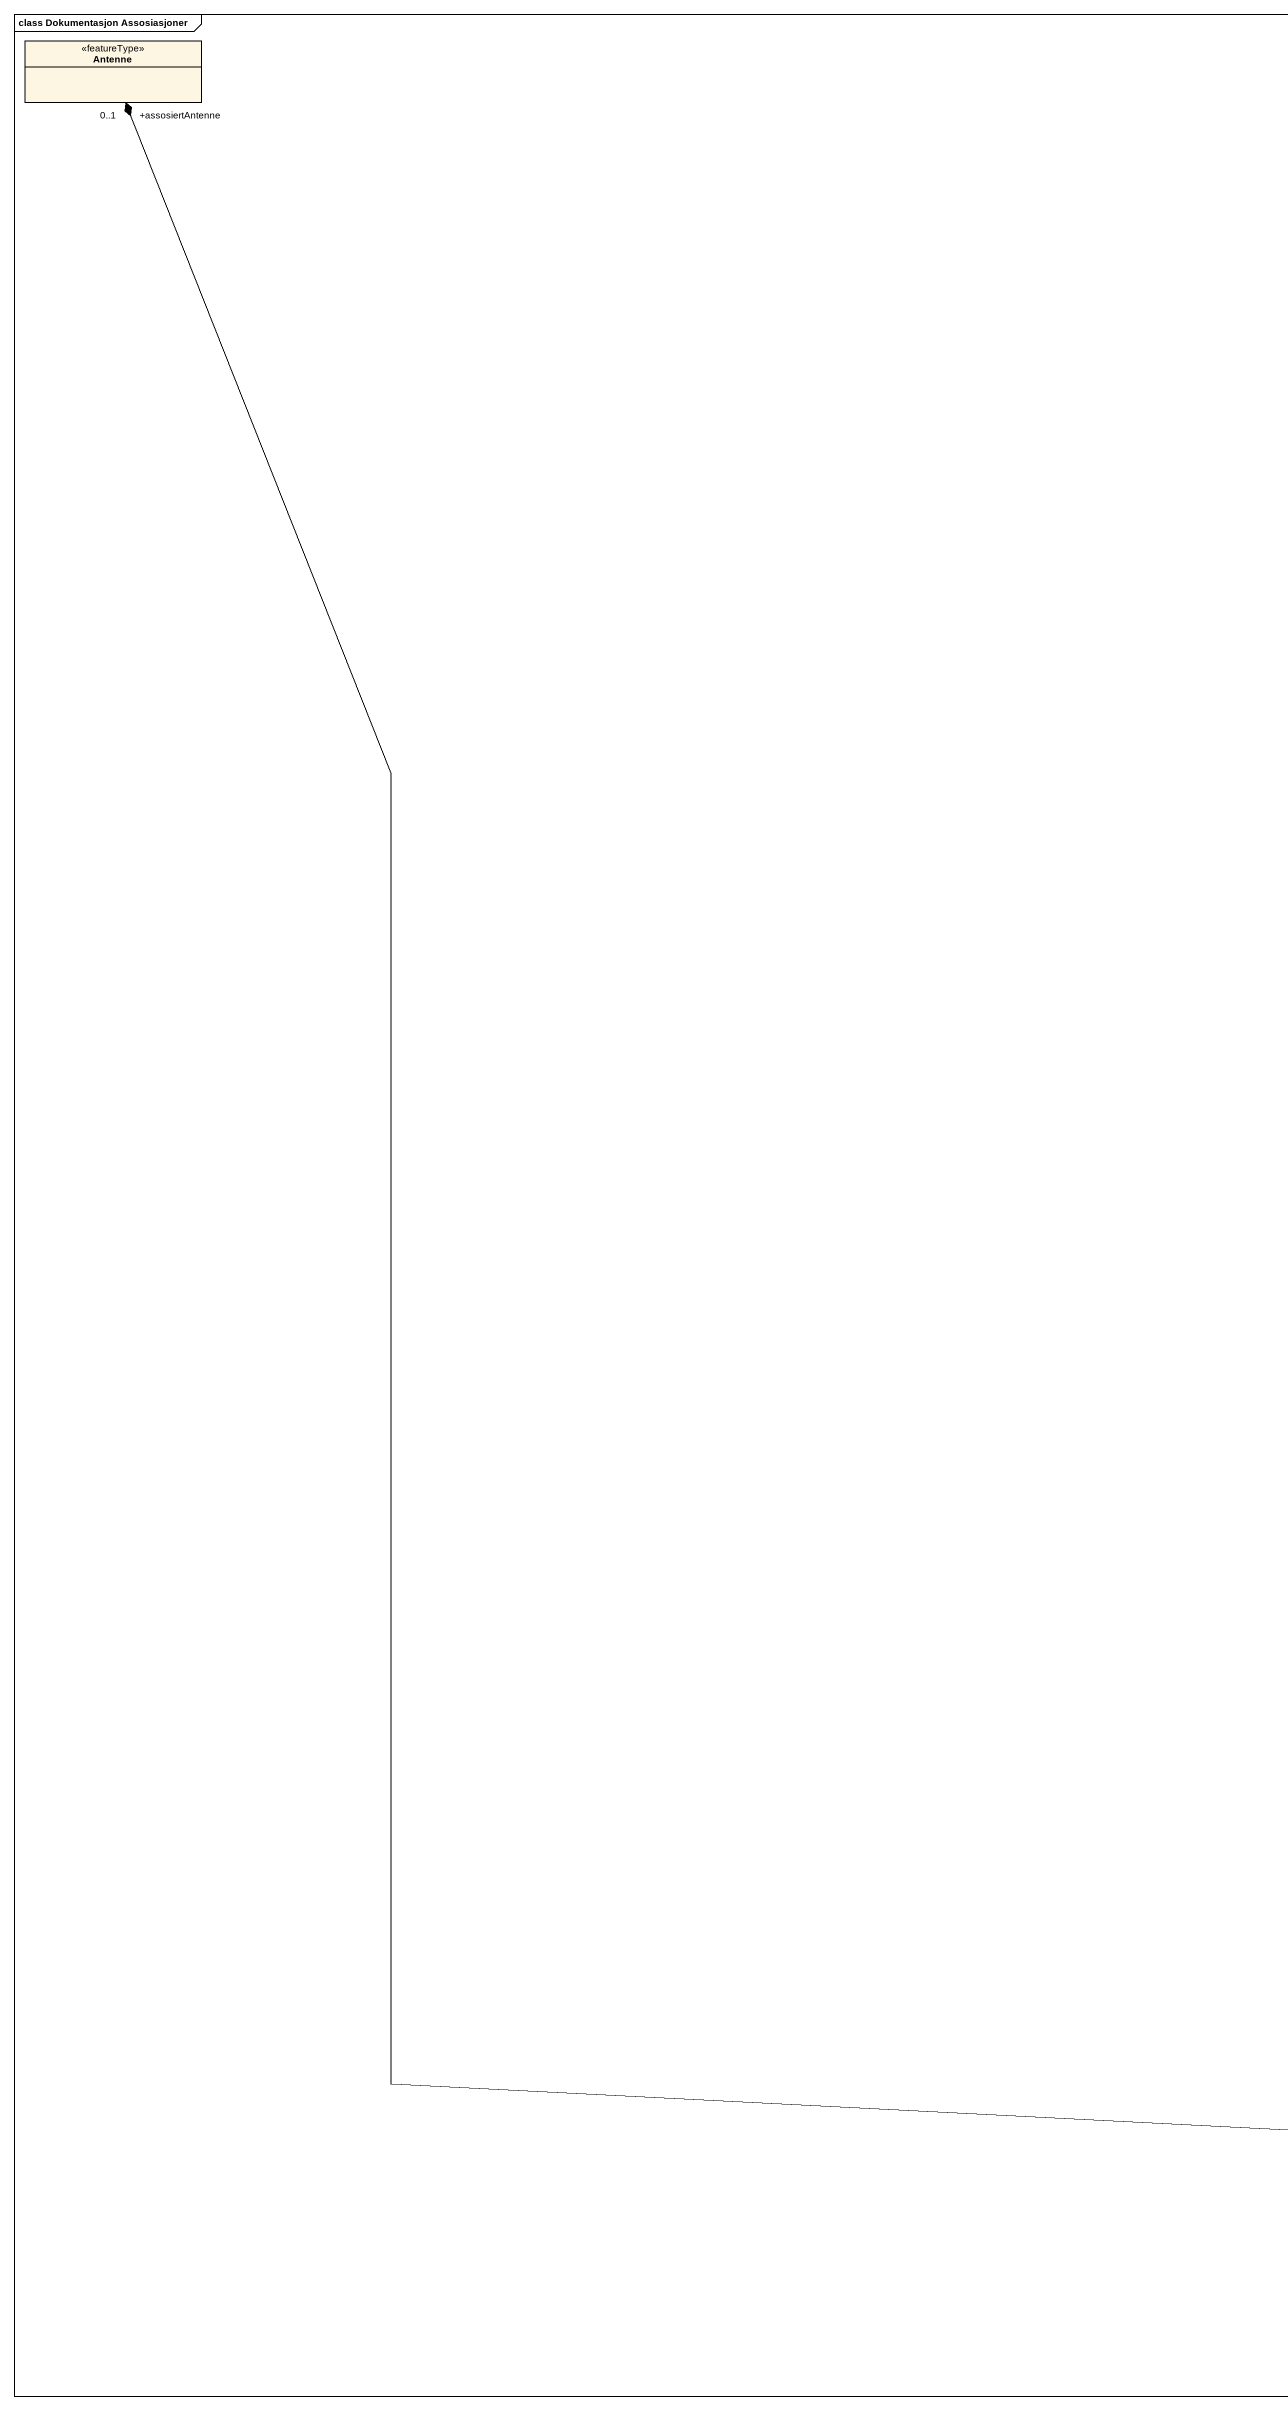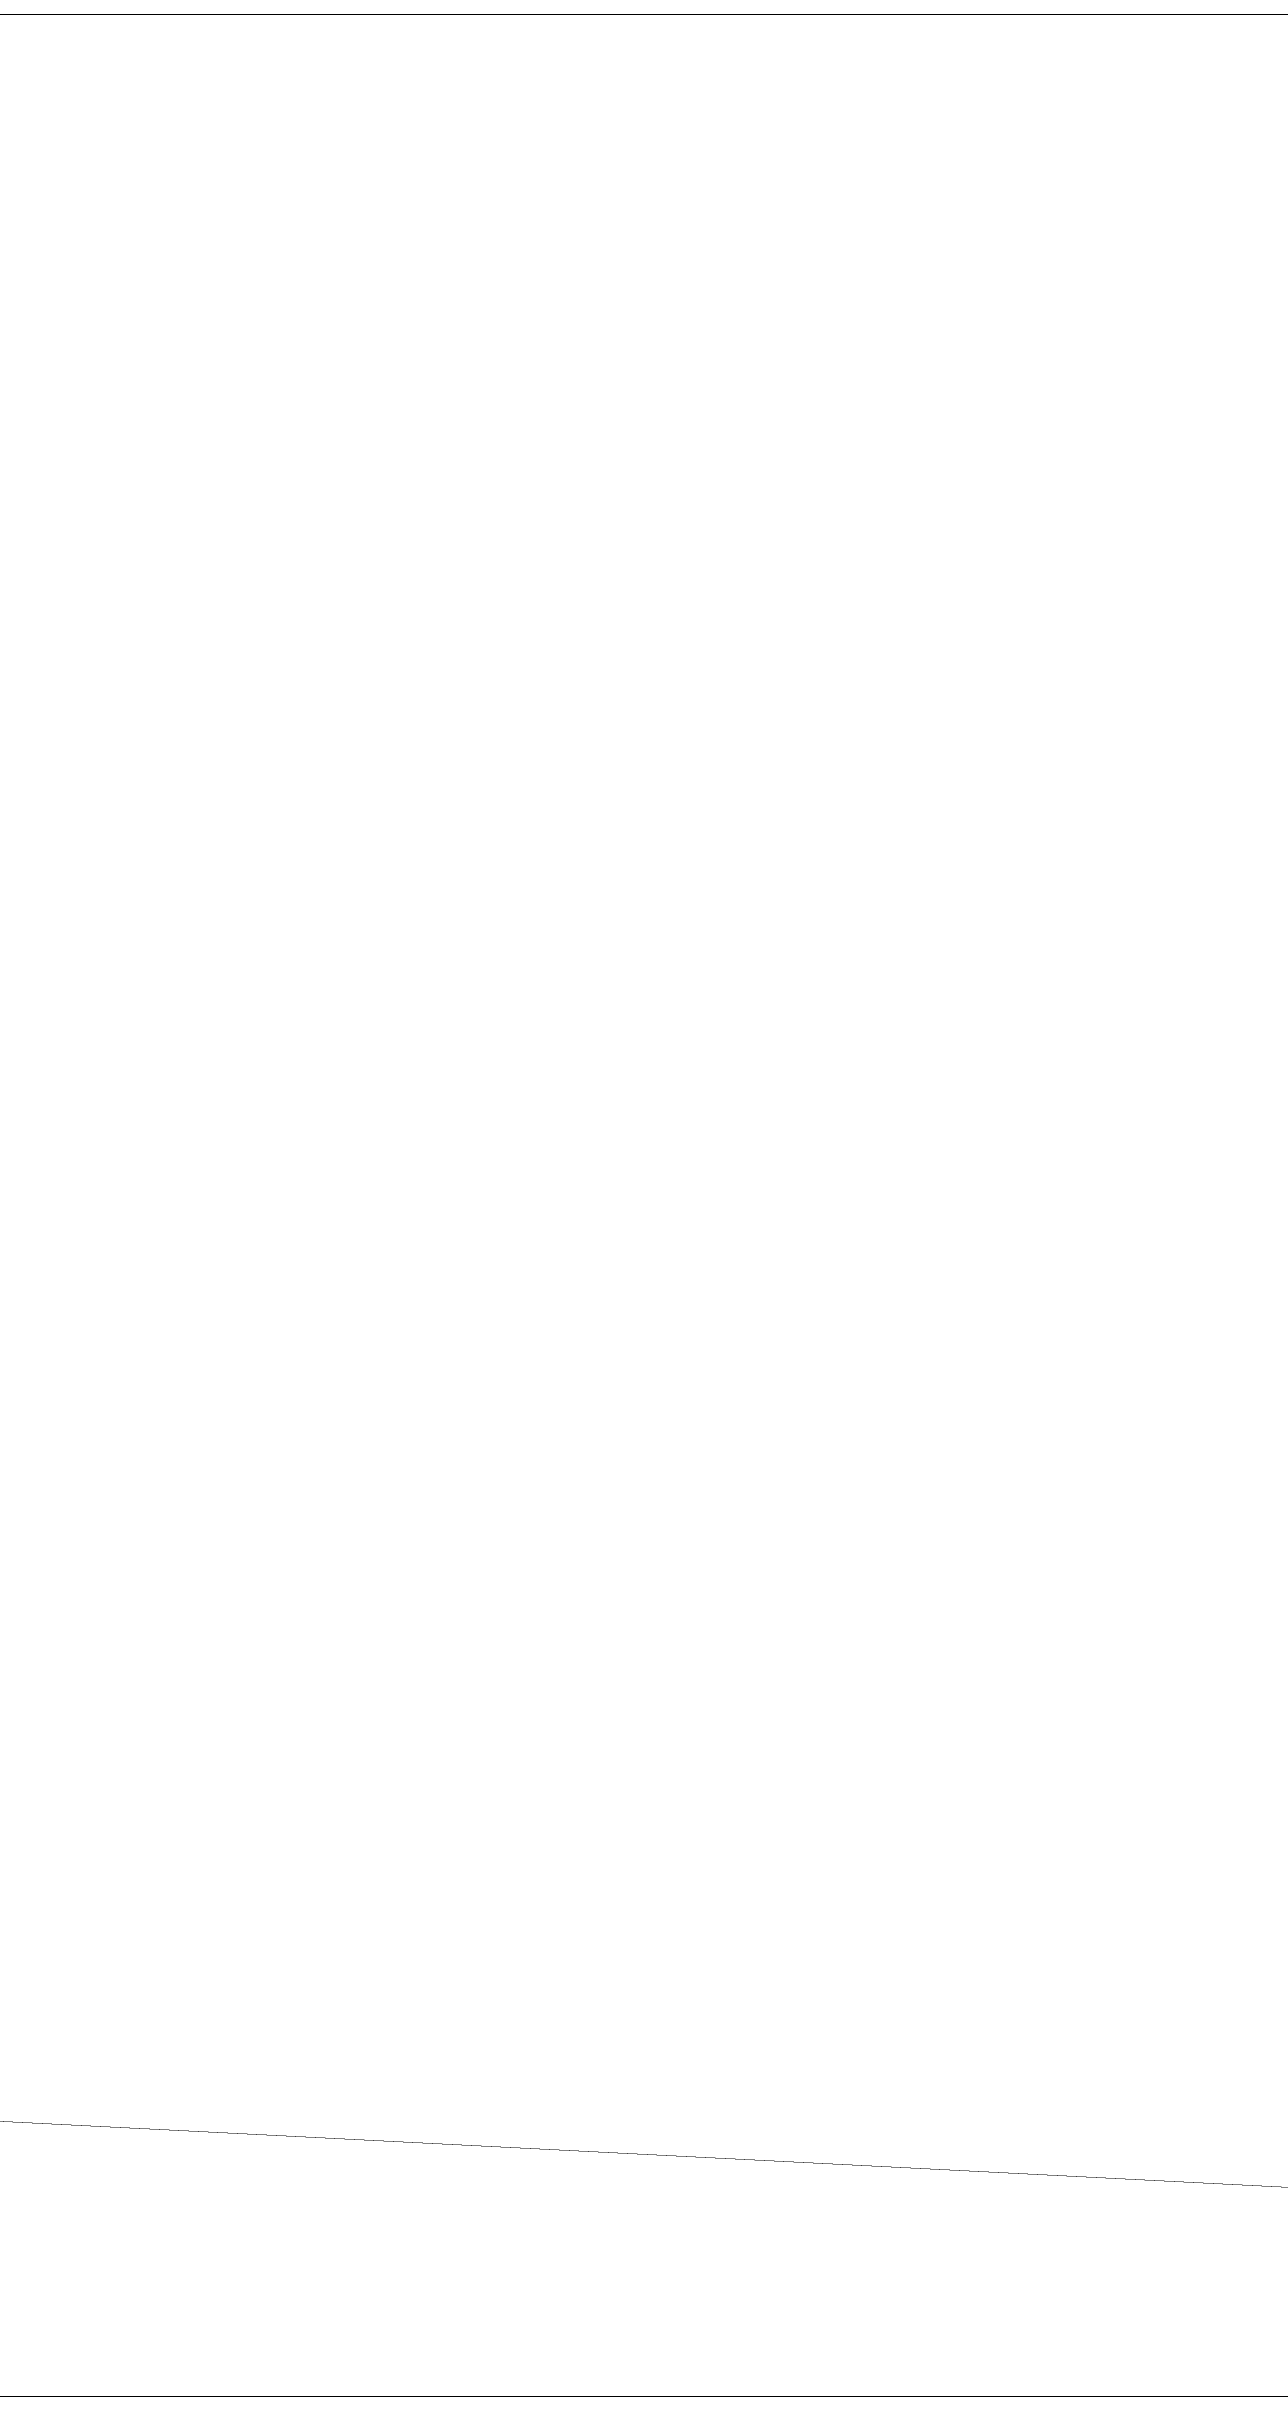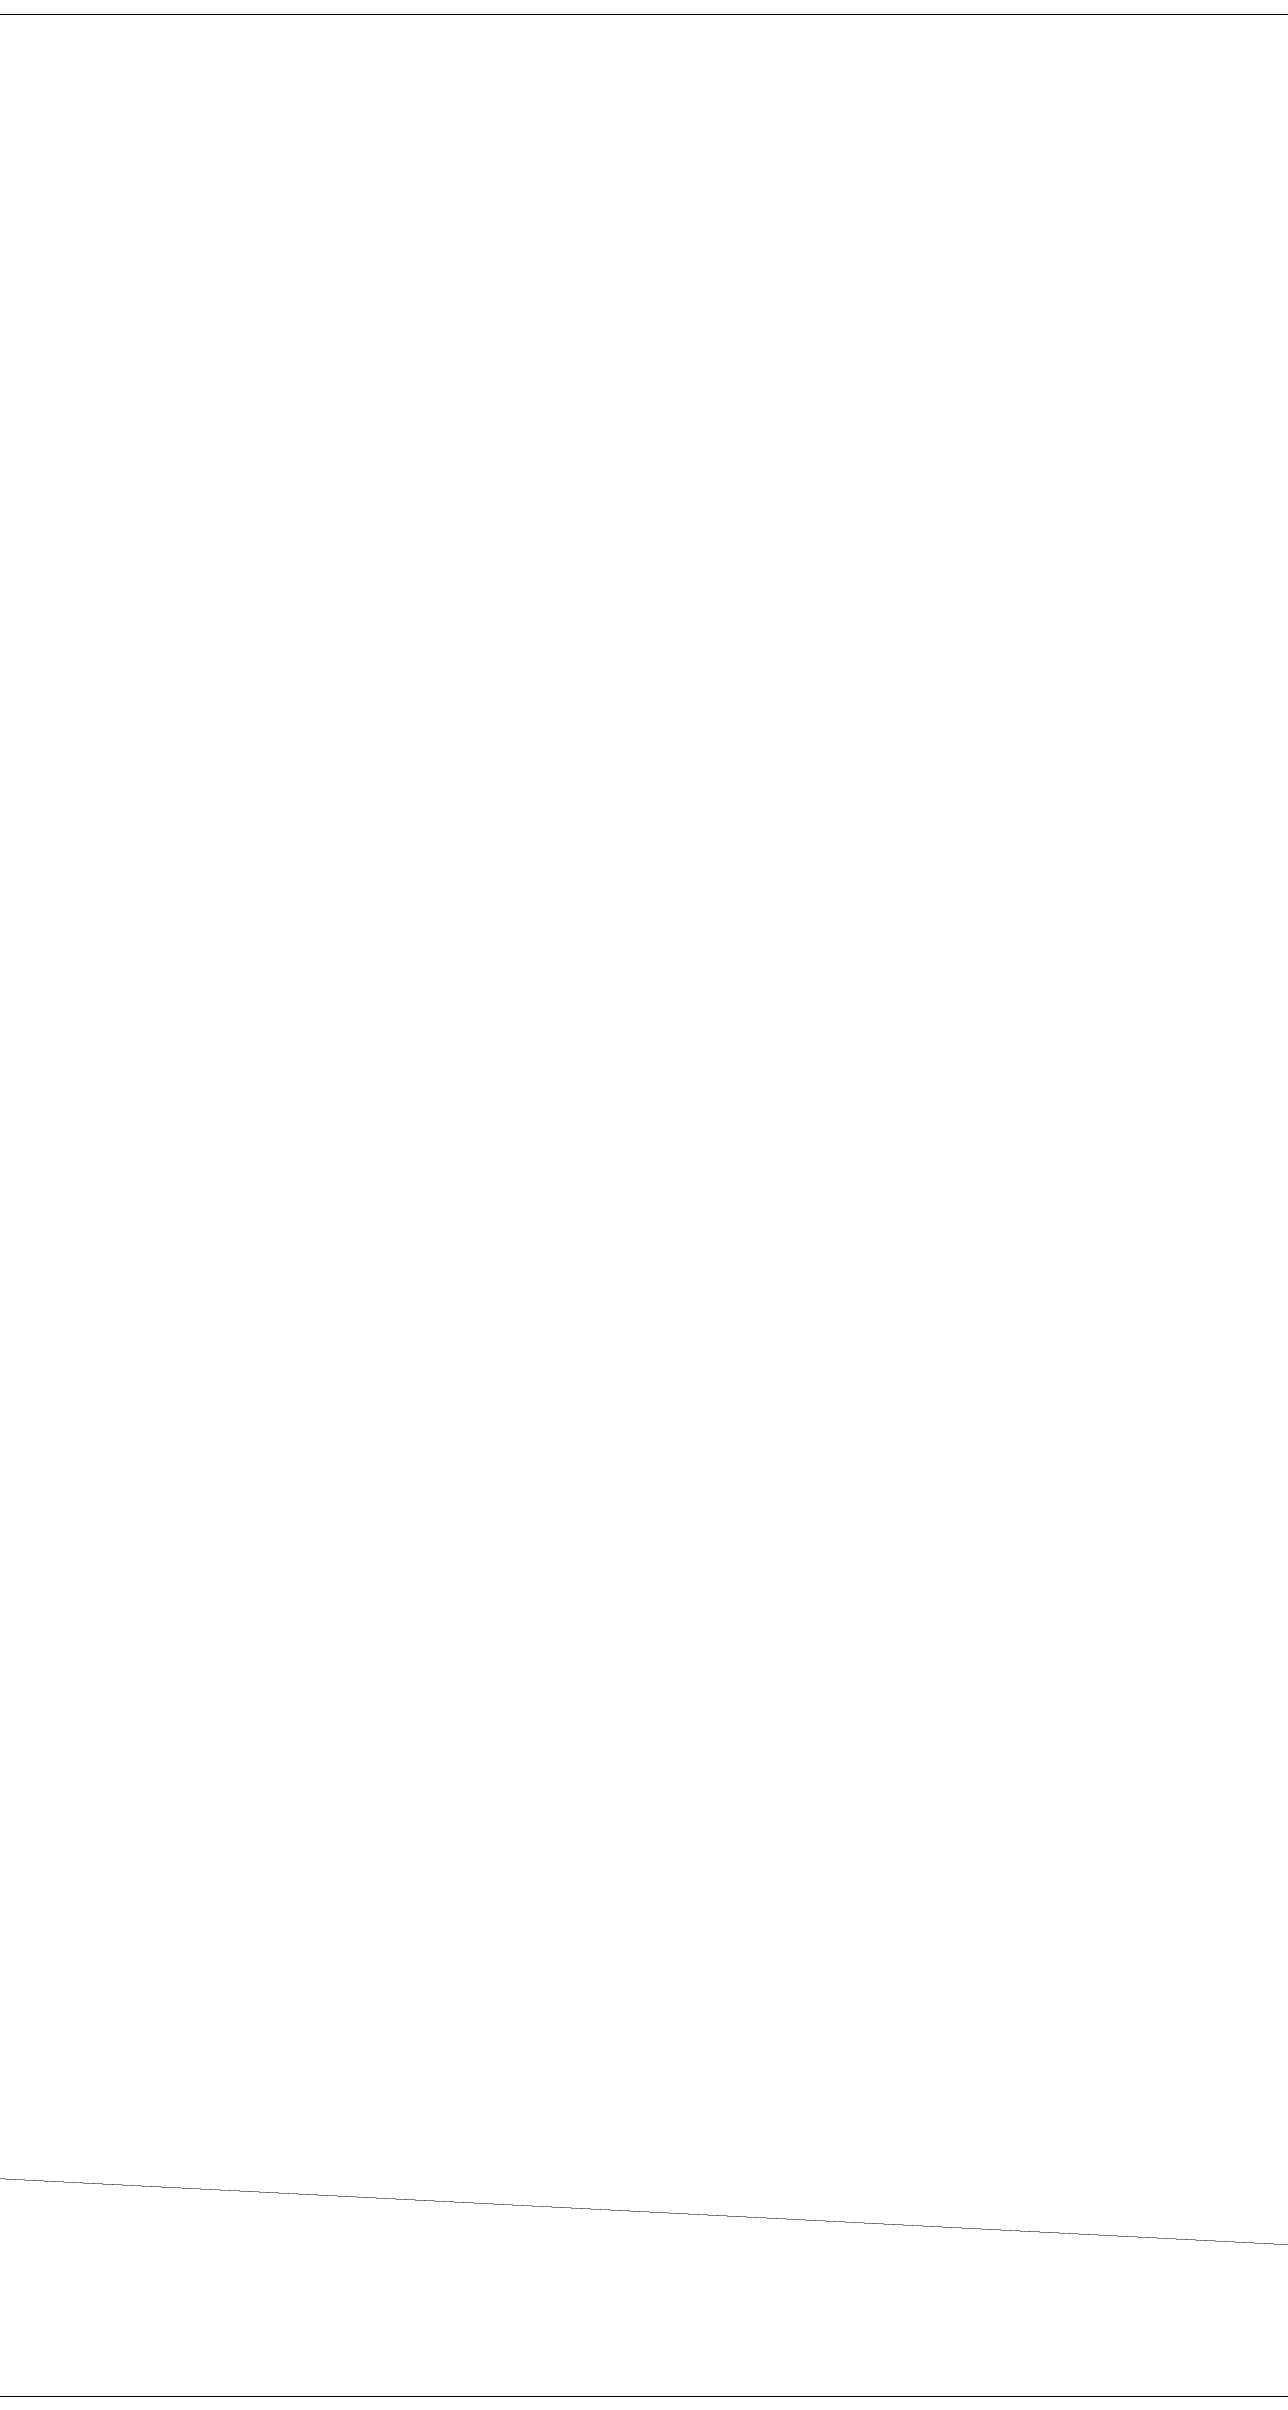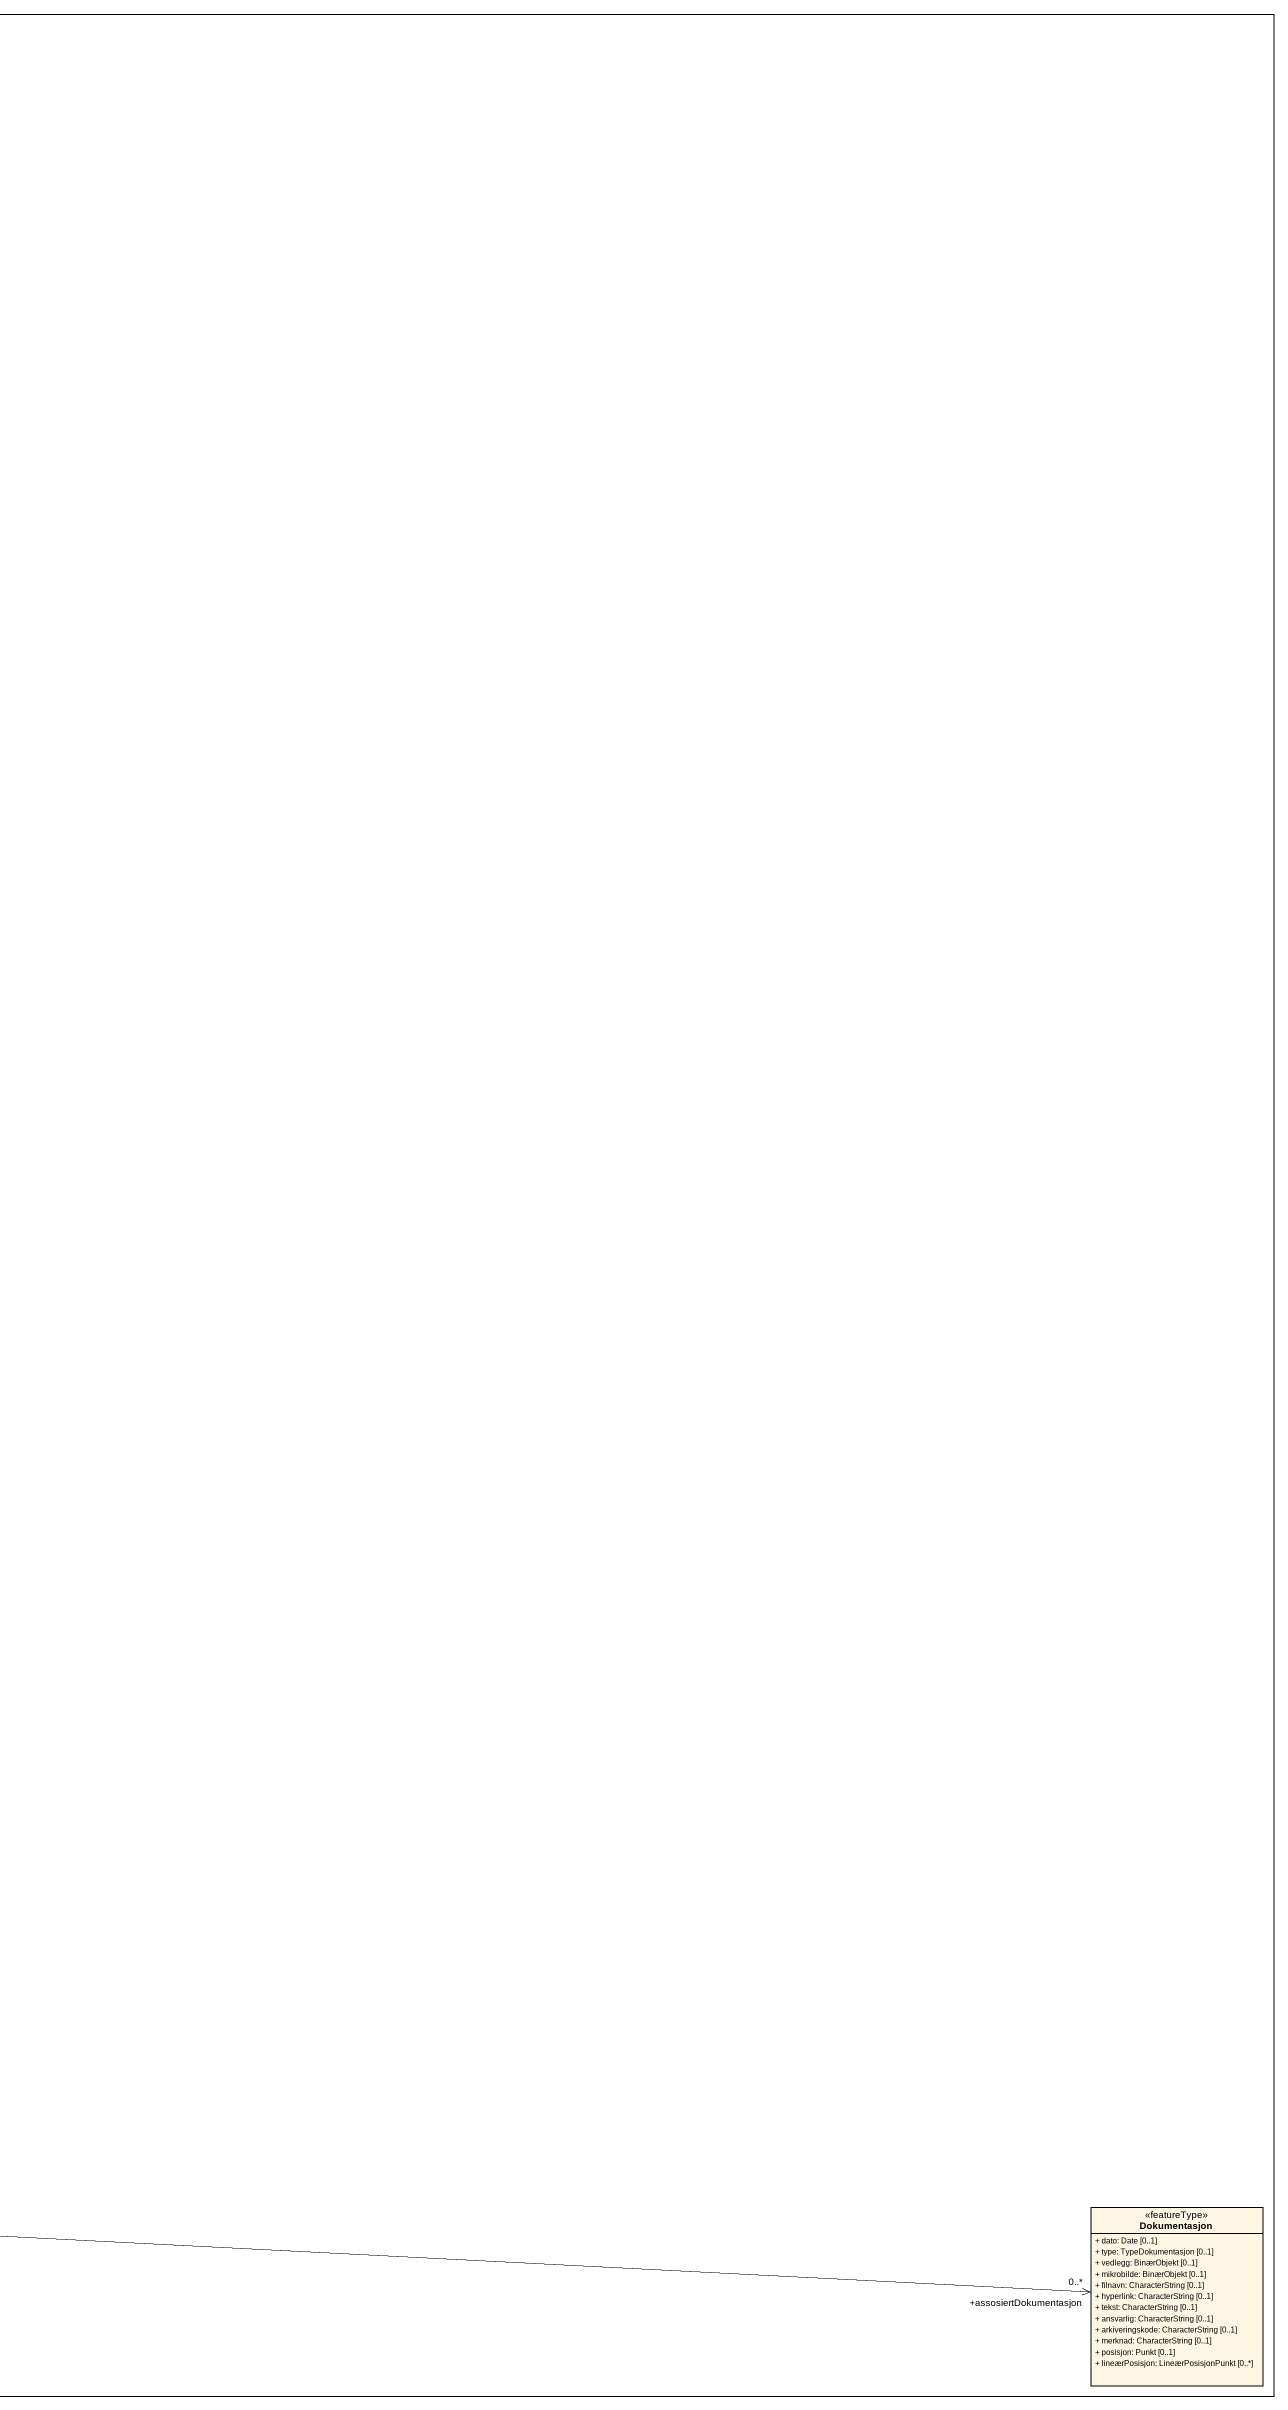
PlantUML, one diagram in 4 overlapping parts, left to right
@startuml
mainframe class Dokumentasjon Assosiasjoner
hide circle
hide empty members
skinparam classAttributeIconSize 0
class Antenne <<featureType>>
class Dokumentasjon <<featureType>> {
  + dato: Date [0..1]
  + type: TypeDokumentasjon [0..1]
  + vedlegg: BinærObjekt [0..1]
  + mikrobilde: BinærObjekt [0..1]
  + filnavn: CharacterString [0..1]
  + hyperlink: CharacterString [0..1]
  + tekst: CharacterString [0..1]
  + ansvarlig: CharacterString [0..1]
  + arkiveringskode: CharacterString [0..1]
  + merknad: CharacterString [0..1]
  + posisjon: Punkt [0..1]
  + lineærPosisjon: LineærPosisjonPunkt [0..*]
}
Dokumentasjon "+assosiertDokumentasjon\n0..*" <-left-* "+assosiertAntenne\n0..1" Antenne
@enduml
